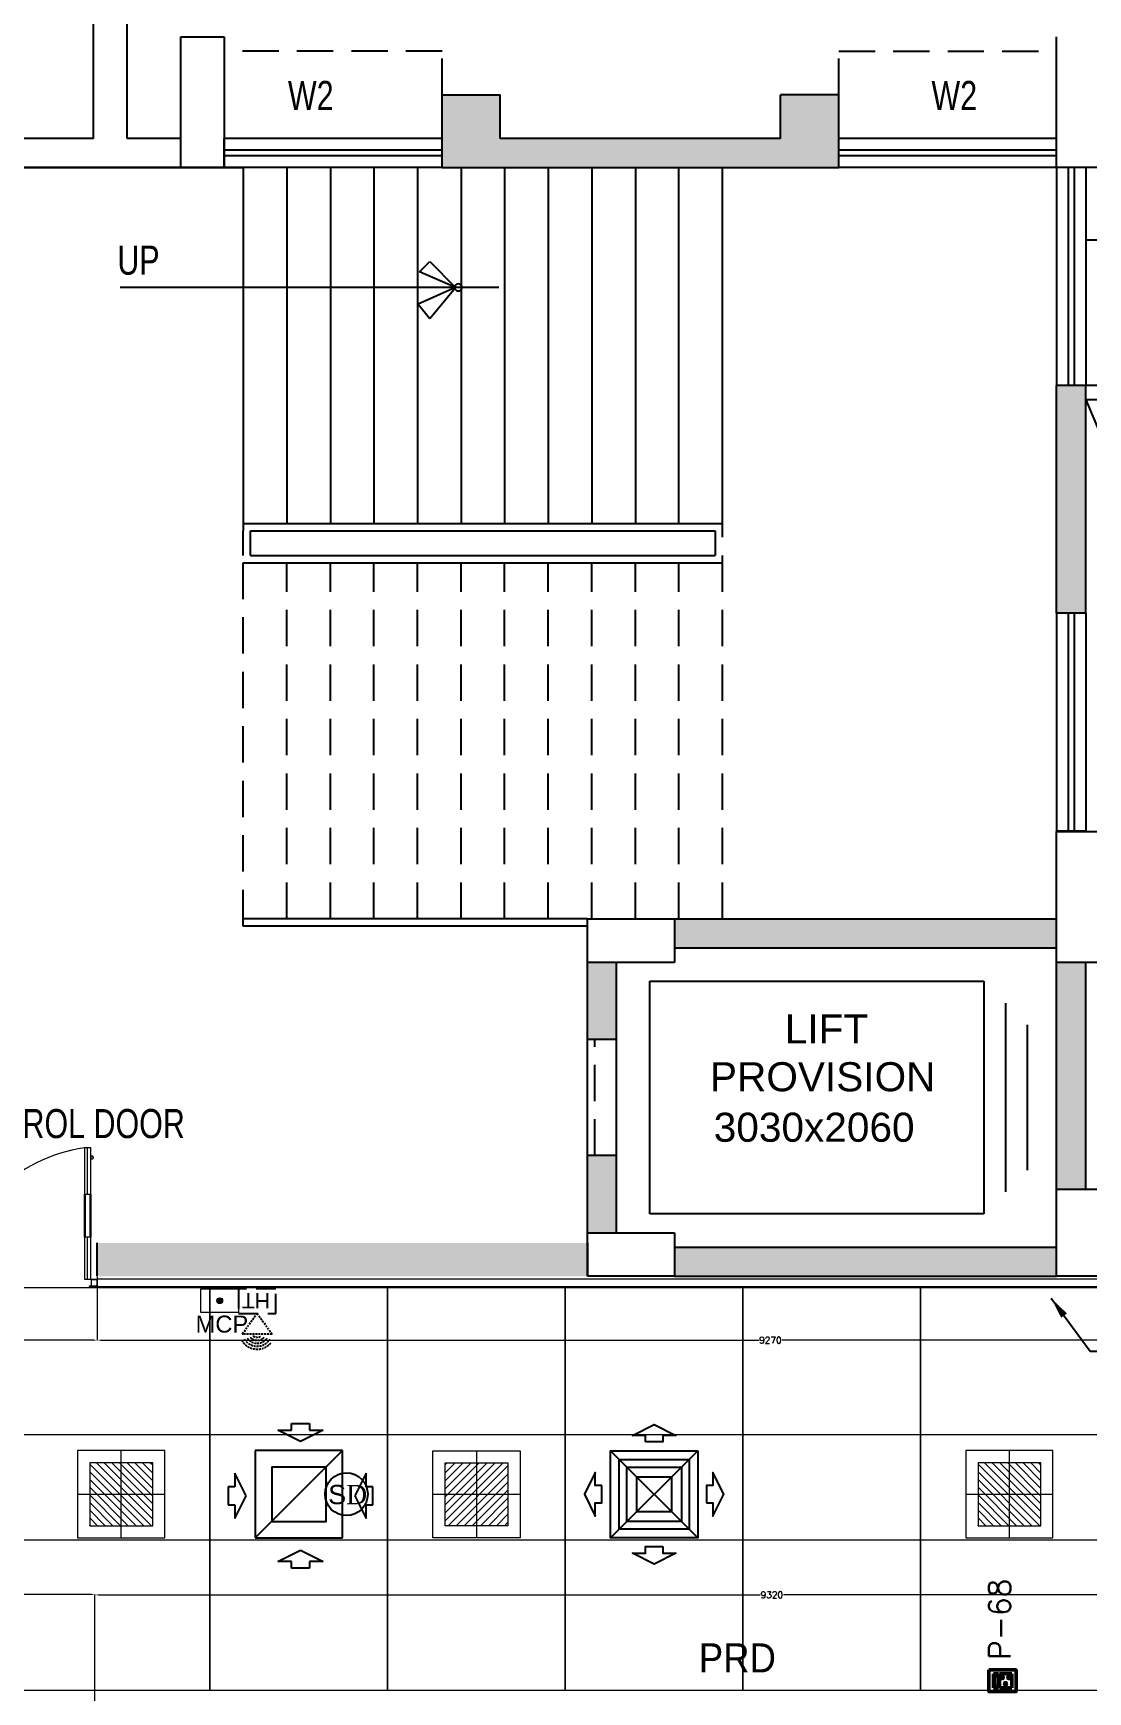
# Model space of a CAD drawing. Extents: x 11369658 to 11598203, y -3946797 to -3787209.
# Drawn here: x 11396796 to 11404057, y -3870631 to -3859217 of the extents above; entities that cross this region are included whole.
import ezdxf

# ---------------------------------------------------------------- set-up
doc = ezdxf.new("R2010")
doc.units = 0
doc.header["$MEASUREMENT"] = 0
doc.header["$PDMODE"] = 35
for name, pattern in [('CENTER', [0]), ('DASHED', [0.75, 0.5, -0.25]), ('DASHED2', [0.375, 0.25, -0.125])]:
    doc.linetypes.add(name, pattern=pattern)
doc.layers.get('0').update_dxf_attribs({"linetype": 'CONTINUOUS'})
doc.layers.get('Defpoints').update_dxf_attribs({"color": 251, "linetype": 'CONTINUOUS'})
for name, color, linetype, lineweight in [('Ahlada 50mm Wall Panel PCGI', 94, 'CONTINUOUS', 5), ('Ahlada Ceiling Panels', 202, 'CONTINUOUS', 5), ('Dim( Actpl )', 7, 'CONTINUOUS', 5), ('Double Leaf Door', 4, 'CONTINUOUS', 18), ('Double Leaf Door Emergency', 1, 'CONTINUOUS', 18), ('ELE-1 NO 6-16A RAW POWER SOCKET', 1, 'CONTINUOUS', 0), ('ELE-36W EMERGENCY  LED LIGHT', 7, 'CONTINUOUS', 18), ('ELE-36W LED LIGHT', 210, 'CONTINUOUS', 18), ('ELE-POWER SOCKET TEXT', 7, 'CONTINUOUS', 5), ('FA-BELOW SMOKE DERECTOR', 1, 'CONTINUOUS', 25), ('FA-MNUAL CALL POINT', 10, 'CONTINUOUS', 20)]:
    doc.layers.add(name, color=color, linetype=linetype, lineweight=lineweight)
for name, color, linetype in [('dim ref', 251, 'CONTINUOUS'), ('ELE 36W EMERGENCY LIGHT', 5, 'CONTINUOUS'), ('ELE 36W LED LIGHT', 6, 'CONTINUOUS'), ('FA-ELECTRONIC HOOTER', 6, 'CONTINUOUS'), ('MEP_HVAC_RA_DIFFUSER', 6, 'CONTINUOUS'), ('MEP_HVAC_SA_DIFFUSER', 5, 'CONTINUOUS')]:
    doc.layers.add(name, color=color, linetype=linetype)
doc.styles.add('0_RM-NM', font='arial.ttf')
doc.styles.add('ARIAL', font='arial.ttf', dxfattribs={"width": 0.75})
doc.styles.add('PDF Times New Roman', font='times.ttf')
doc.styles.get("Standard").update_dxf_attribs({"font": 'arial.ttf'})
doc.styles.add('sudheer', font='romanc.shx')
doc.dimstyles.new('AEPL1', dxfattribs={"dimtxt": 45, "dimasz": 25, "dimexe": 1.25, "dimexo": 5, "dimtad": 0, "dimdec": 0, "dimtxsty": 'sudheer', "dimcen": 2.5, "dimclrd": 250, "dimclre": 250, "dimclrt": 7, "dimadec": 0, "dimazin": 0, "dimtfac": 1, "dimtdec": 0, "dimtmove": 0, "dimatfit": 3, "dimfxl": 1, "dimlwd": 0, "dimlwe": 0, "dimarcsym": 0})
doc.dimstyles.new('Scale 50', dxfattribs={"dimscale": 0, "dimtxt": 150, "dimasz": 150, "dimexe": 0, "dimexo": 0.1, "dimgap": 0, "dimtad": 0, "dimtoh": 1, "dimdec": 0, "dimzin": 0, "dimdsep": 46, "dimtxsty": '0_RM-NM', "dimcen": 0, "dimdle": 100, "dimclrd": 204, "dimclre": 212, "dimclrt": 224, "dimadec": 0, "dimazin": 0, "dimtfac": 1, "dimtdec": 0, "dimtofl": 0, "dimtmove": 1, "dimatfit": 3, "dimfxl": 1, "dimtolj": 1, "dimtzin": 0, "dimlwe": -1, "dimarcsym": 0})

# ---------------------------------------------------------------- blocks, each defined once
blk = doc.blocks.new('*D36')
at = {"layer": 'Defpoints', "color": 0, "ltscale": 500, "transparency": 16777216}
for p in [(11395238, -3867771), (11397238, -3867771), (11397238, -3868211)]:
    blk.add_point(p, dxfattribs=at)
at = {"layer": 'Dim( Actpl )', "color": 250, "lineweight": 0, "ltscale": 500, "transparency": 16777216}
for p, q in [((11395238, -3867776), (11395238, -3868212)), ((11397238, -3867776), (11397238, -3868212)), ((11395263, -3868211), (11396158, -3868211)), ((11397213, -3868211), (11396317, -3868211))]:
    blk.add_line(p, q, dxfattribs=at)
at = {"layer": 'Dim( Actpl )', "color": 250, "ltscale": 500, "transparency": 16777216}
for points in [[(11395263, -3868207), (11395263, -3868215), (11395238, -3868211)], [(11397213, -3868215), (11397213, -3868207), (11397238, -3868211)]]:
    blk.add_solid(points, dxfattribs=at)
at = {"layer": 'Dim( Actpl )', "color": 7, "ltscale": 500, "transparency": 16777216, "insert": (11396238, -3868211), "char_height": 45, "attachment_point": 5, "style": 'sudheer'}
blk.add_mtext('2000', dxfattribs=at)
blk = doc.blocks.new('*D37')
at = {"layer": 'Defpoints', "color": 0, "ltscale": 500, "transparency": 16777216}
for p in [(11397238, -3867771), (11406507, -3867769), (11406507, -3868211)]:
    blk.add_point(p, dxfattribs=at)
at = {"layer": 'Dim( Actpl )', "color": 250, "lineweight": 0, "ltscale": 500, "transparency": 16777216}
for p, q in [((11397238, -3867776), (11397238, -3868212)), ((11406507, -3867774), (11406507, -3868212)), ((11397263, -3868211), (11401793, -3868211)), ((11406482, -3868211), (11401952, -3868211))]:
    blk.add_line(p, q, dxfattribs=at)
at = {"layer": 'Dim( Actpl )', "color": 250, "ltscale": 500, "transparency": 16777216}
for points in [[(11397263, -3868207), (11397263, -3868215), (11397238, -3868211)], [(11406482, -3868215), (11406482, -3868207), (11406507, -3868211)]]:
    blk.add_solid(points, dxfattribs=at)
at = {"layer": 'Dim( Actpl )', "color": 7, "ltscale": 500, "transparency": 16777216, "insert": (11401872, -3868211), "char_height": 45, "attachment_point": 5, "style": 'sudheer'}
blk.add_mtext('9270', dxfattribs=at)
blk = doc.blocks.new('*D46')
at = {"layer": 'Defpoints', "color": 0, "ltscale": 500, "transparency": 16777216}
for p in [(11397222, -3869961), (11395242, -3870752), (11397222, -3870752)]:
    blk.add_point(p, dxfattribs=at)
at = {"layer": 'Dim( Actpl )', "color": 250, "lineweight": 0, "ltscale": 500, "transparency": 16777216}
for p, q in [((11395242, -3870747), (11395242, -3869960)), ((11395267, -3869961), (11396157, -3869961)), ((11397197, -3869961), (11396308, -3869961)), ((11397222, -3870747), (11397222, -3869960))]:
    blk.add_line(p, q, dxfattribs=at)
at = {"layer": 'Dim( Actpl )', "color": 250, "ltscale": 500, "transparency": 16777216}
for points in [[(11395267, -3869957), (11395267, -3869965), (11395242, -3869961)], [(11397197, -3869965), (11397197, -3869957), (11397222, -3869961)]]:
    blk.add_solid(points, dxfattribs=at)
at = {"layer": 'Dim( Actpl )', "color": 7, "ltscale": 500, "transparency": 16777216, "insert": (11396232, -3869961), "char_height": 45, "attachment_point": 5, "style": 'sudheer'}
blk.add_mtext('1980', dxfattribs=at)
blk = doc.blocks.new('*D47')
at = {"layer": 'Defpoints', "color": 0, "ltscale": 500, "transparency": 16777216}
for p in [(11397222, -3869964), (11397222, -3870445), (11406542, -3870445)]:
    blk.add_point(p, dxfattribs=at)
at = {"layer": 'Dim( Actpl )', "color": 250, "lineweight": 0, "ltscale": 500, "transparency": 16777216}
for p, q in [((11397222, -3870440), (11397222, -3869963)), ((11397247, -3869964), (11401802, -3869964)), ((11406517, -3869964), (11401962, -3869964)), ((11406542, -3870440), (11406542, -3869963))]:
    blk.add_line(p, q, dxfattribs=at)
at = {"layer": 'Dim( Actpl )', "color": 250, "ltscale": 500, "transparency": 16777216}
for points in [[(11397247, -3869960), (11397247, -3869968), (11397222, -3869964)], [(11406517, -3869968), (11406517, -3869960), (11406542, -3869964)]]:
    blk.add_solid(points, dxfattribs=at)
at = {"layer": 'Dim( Actpl )', "color": 7, "ltscale": 500, "transparency": 16777216, "insert": (11401882, -3869964), "char_height": 45, "attachment_point": 5, "style": 'sudheer'}
blk.add_mtext('9320', dxfattribs=at)
blk = doc.blocks.new('2000x2100x50 DD')
at = {"layer": 'Double Leaf Door'}
for points in [[(-17392, -46037), (-17387, -46037), (-17387, -45741), (-17392, -45741)], [(-17349, -45741), (-17354, -45741), (-17354, -46037), (-17349, -46037)], [(-15524, -45741), (-15519, -45741), (-15519, -46037), (-15524, -46037)], [(-15481, -46037), (-15486, -46037), (-15486, -45741), (-15481, -45741)]]:
    blk.add_hatch(color=6, dxfattribs=at).paths.add_polyline_path(points)
at = {"layer": 'Double Leaf Door', "color": 6}
for p, q in [((-17349, -45741), (-17392, -45741)), ((-17387, -46037), (-17387, -45741)), ((-17354, -46037), (-17354, -45741)), ((-15524, -46037), (-15524, -45741)), ((-15524, -45741), (-15481, -45741)), ((-15519, -46037), (-15519, -45741)), ((-15486, -46037), (-15486, -45741)), ((-15481, -45741), (-15481, -46037)), ((-17392, -46037), (-17349, -46037)), ((-15481, -46037), (-15524, -46037))]:
    blk.add_line(p, q, dxfattribs=at)
at = {"layer": 'Double Leaf Door', "color": 6, "ltscale": 100}
for p, q in [((-17354, -45741), (-17354, -46037)), ((-15519, -45741), (-15519, -46037))]:
    blk.add_line(p, q, dxfattribs=at)
at = {"layer": 'Double Leaf Door', "color": 8}
for p, q in [((-17437, -46326), (-17437, -46376)), ((-17396, -46326), (-17437, -46326)), ((-17435, -46328), (-17435, -46374)), ((-17398, -46328), (-17435, -46328)), ((-17398, -46373), (-17398, -46328)), ((-17396, -46371), (-17396, -46326)), ((-15477, -46371), (-15477, -46326)), ((-15477, -46326), (-15437, -46326)), ((-15475, -46373), (-15475, -46328)), ((-15475, -46328), (-15439, -46328)), ((-15439, -46328), (-15439, -46374)), ((-15437, -46326), (-15437, -46376)), ((-17437, -46376), (-17396, -46376)), ((-17435, -46374), (-17396, -46374)), ((-17386, -46373), (-17398, -46373)), ((-17384, -46371), (-17396, -46371)), ((-17396, -46374), (-17386, -46374)), ((-17396, -46376), (-17384, -46376)), ((-17386, -46374), (-17386, -46373)), ((-17384, -46376), (-17384, -46371)), ((-15489, -46376), (-15489, -46371)), ((-15489, -46371), (-15477, -46371)), ((-15477, -46376), (-15489, -46376)), ((-15487, -46374), (-15487, -46373)), ((-15487, -46373), (-15475, -46373)), ((-15477, -46374), (-15487, -46374)), ((-15439, -46374), (-15477, -46374)), ((-15437, -46376), (-15477, -46376))]:
    blk.add_line(p, q, dxfattribs=at)
at = {"layer": 'Double Leaf Door', "color": 6}
for points in [[(-17392, -45741), (-17392, -46037), (-17387, -46037), (-17387, -45741), (-17392, -45741)], [(-17349, -45741), (-17349, -46037), (-17354, -46037), (-17354, -45741), (-17349, -45741)], [(-15524, -45741), (-15524, -46037), (-15519, -46037), (-15519, -45741), (-15524, -45741)], [(-15481, -45741), (-15481, -46037), (-15486, -46037), (-15486, -45741), (-15481, -45741)]]:
    blk.add_lwpolyline(points, dxfattribs=at)
at = {"layer": 'Double Leaf Door', "ltscale": 5000}
for points in [[(-17392, -45741), (-17392, -46037), (-17387, -46037), (-17387, -45741), (-17392, -45741)], [(-15481, -45741), (-15481, -46037), (-15486, -46037), (-15486, -45741), (-15481, -45741)]]:
    blk.add_lwpolyline(points, dxfattribs=at)
at = {"layer": 'Double Leaf Door', "color": 8}
for centre, start, end in [((-17502, -46489), 8.6971, 81.8047), ((-15371, -46489), 98.1953, 171.3029)]:
    blk.add_arc(centre, 1078, start, end, dxfattribs=at)
at = {"layer": 'Double Leaf Door Emergency', "color": 8}
for p, q in [((-17392, -46326), (-17392, -45422)), ((-17392, -45422), (-17349, -45422)), ((-17371, -45741), (-17371, -45422)), ((-17349, -45422), (-17349, -46326)), ((-15481, -45422), (-15524, -45422)), ((-15524, -45422), (-15524, -46326)), ((-15503, -45741), (-15503, -45422)), ((-15481, -46326), (-15481, -45422)), ((-17407, -45479), (-17407, -45497)), ((-17392, -45477), (-17405, -45477)), ((-17405, -45499), (-17392, -45499)), ((-17392, -45477), (-17392, -45499)), ((-15481, -45477), (-15468, -45477)), ((-15481, -45477), (-15481, -45499)), ((-15468, -45499), (-15481, -45499)), ((-15466, -45479), (-15466, -45497)), ((-17371, -46326), (-17371, -46037)), ((-15503, -46326), (-15503, -46037)), ((-17349, -46326), (-17392, -46326)), ((-15524, -46326), (-15481, -46326))]:
    blk.add_line(p, q, dxfattribs=at)
at = {"layer": 'Double Leaf Door Emergency'}
for p, q in [((-17392, -45741), (-17392, -46037)), ((-17349, -46037), (-17349, -45741))]:
    blk.add_line(p, q, dxfattribs=at)
at = {"layer": 'Double Leaf Door Emergency', "color": 8}
for centre, radius, start, end in [((-17407, -45488), 3.72, 90, 270), ((-17405, -45479), 1.98, 90, 180), ((-17405, -45497), 1.98, 180, 270), ((-15468, -45479), 1.98, 0, 90), ((-15468, -45497), 1.98, 270, 0), ((-15466, -45488), 3.72, 270, 90)]:
    blk.add_arc(centre, radius, start, end, dxfattribs=at)
blk = doc.blocks.new('*D105')
at = {"layer": 'Defpoints', "color": 0, "ltscale": 500, "transparency": 16777216}
for p in [(11390668, -3868129), (11421865, -3868371), (11421865, -3868861)]:
    blk.add_point(p, dxfattribs=at)
at = {"layer": 'Dim( Actpl )', "color": 250, "lineweight": 0, "ltscale": 500, "transparency": 16777216}
for p, q in [((11390668, -3868134), (11390668, -3868862)), ((11421865, -3868376), (11421865, -3868862)), ((11390693, -3868861), (11406174, -3868861)), ((11421840, -3868861), (11406359, -3868861))]:
    blk.add_line(p, q, dxfattribs=at)
at = {"layer": 'Dim( Actpl )', "color": 250, "ltscale": 500, "transparency": 16777216}
for points in [[(11390693, -3868857), (11390693, -3868865), (11390668, -3868861)], [(11421840, -3868865), (11421840, -3868857), (11421865, -3868861)]]:
    blk.add_solid(points, dxfattribs=at)
at = {"layer": 'Dim( Actpl )', "color": 7, "ltscale": 500, "transparency": 16777216, "insert": (11406266, -3868861), "char_height": 45, "attachment_point": 5, "style": 'sudheer'}
blk.add_mtext('31197', dxfattribs=at)
blk = doc.blocks.new('*D107')
at = {"layer": 'Defpoints', "color": 0, "ltscale": 500, "transparency": 16777216}
for p in [(11390597, -3868239), (11421935, -3868239), (11421935, -3869585)]:
    blk.add_point(p, dxfattribs=at)
at = {"layer": 'Dim( Actpl )', "color": 250, "lineweight": 0, "ltscale": 500, "transparency": 16777216}
for p, q in [((11390597, -3868244), (11390597, -3869586)), ((11421935, -3868244), (11421935, -3869586)), ((11390622, -3869585), (11406169, -3869585)), ((11421910, -3869585), (11406363, -3869585))]:
    blk.add_line(p, q, dxfattribs=at)
at = {"layer": 'Dim( Actpl )', "color": 250, "ltscale": 500, "transparency": 16777216}
for points in [[(11390622, -3869580), (11390622, -3869589), (11390597, -3869585)], [(11421910, -3869589), (11421910, -3869580), (11421935, -3869585)]]:
    blk.add_solid(points, dxfattribs=at)
at = {"layer": 'Dim( Actpl )', "color": 7, "ltscale": 500, "transparency": 16777216, "insert": (11406266, -3869585), "char_height": 45, "attachment_point": 5, "style": 'sudheer'}
blk.add_mtext('31337', dxfattribs=at)
blk = doc.blocks.new('6-16A RAW POWER SOCKET 3M')
at = {"layer": 'ELE-1 NO 6-16A RAW POWER SOCKET', "lineweight": 50}
for p, q in [((0, 57.9), (72.3, 57.9)), ((0, 57.9), (72.3, 57.9)), ((0, 32.7), (0, 57.9)), ((0, 57.9), (0, 32.7)), ((72.3, 32.7), (0, 32.7)), ((0, 28.5), (0, -34.8)), ((72.3, 28.5), (0, 28.5)), ((7.9, 55.8), (64.4, 55.8)), ((7.9, 34.8), (7.9, 55.8)), ((64.4, 34.8), (7.9, 34.8)), ((61.9, 55.8), (61.9, 34.8)), ((64.4, 55.8), (64.4, 34.8)), ((72.3, 57.9), (72.3, 32.7)), ((72.3, -34.8), (72.3, 28.5)), ((0, -34.8), (72.3, -34.8))]:
    blk.add_line(p, q, dxfattribs=at)
blk.add_lwpolyline([(92, 82.1), (92, -57.5), (-19.7, -57.5), (-19.7, 82.1)], close=True, dxfattribs=at)
for centre, radius, start, end in [((18.3, -3.1), 4.93, 37.15837, 322.84163), ((23.3, -3.1), 3.14, 251.40312, 108.59688), ((50.3, 14.9), 4.24, 357.48997, 264.73109), ((53.2, 11.6), 3.43, 194.90486, 67.31619), ((50.3, -21.2), 4.24, 95.26891, 2.51003), ((53.2, -17.8), 3.43, 292.68381, 165.09514)]:
    blk.add_arc(centre, radius, start, end, dxfattribs=at)
blk = doc.blocks.new('SMOKE DETECTOR')
at = {"layer": 'FA-BELOW SMOKE DERECTOR', "color": 7}
blk.add_circle((931029, -118294), 350, dxfattribs=at)
at = {"layer": 'FA-BELOW SMOKE DERECTOR', "insert": (930730, -118461), "char_height": 316.24, "attachment_point": 7, "style": 'PDF Times New Roman'}
blk.add_mtext('{\\fArial|b0|i0|c0|p34;S}D', dxfattribs=at)
blk = doc.blocks.new('MCP')
at = {"layer": 'FA-MNUAL CALL POINT'}
h = blk.add_hatch(color=256, dxfattribs=at)
h.set_gradient(color1=(255, 0, 0), color2=(255, 39, 39), centered=1, one_color=1, tint=0.57958)
h.paths.add_polyline_path([(417503.5, 744463.8, 1), (417477.5, 744463.8, 1)])
blk.add_lwpolyline([(417407.5, 744516), (417573.5, 744516), (417573.5, 744411.5), (417407.5, 744411.5)], close=True, dxfattribs=at)
blk.add_circle((417490.5, 744463.8), 13, dxfattribs=at)
at = {"layer": 'FA-MNUAL CALL POINT', "insert": (417500.1, 744322), "char_height": 75, "width": 244.762, "attachment_point": 8}
blk.add_mtext('MCP', dxfattribs=at)
blk = doc.blocks.new('110DB FIRE HOOTER')
at = {"layer": 'FA-ELECTRONIC HOOTER', "color": 53, "linetype": 'DASHED2'}
for p, q in [((-0.238, 0), (-0.238, -0.311)), ((0.238, 0), (-0.238, 0)), ((0.238, -0.311), (0.238, 0)), ((-0.238, -0.311), (0.238, -0.311))]:
    blk.add_line(p, q, dxfattribs=at)
at = {"layer": 'FA-ELECTRONIC HOOTER', "color": 53, "linetype": 'DASHED2', "ltscale": 0.1}
for p, q in [((0, -0.311), (-0.19, -0.576)), ((0, -0.311), (0.19, -0.576)), ((0.19, -0.576), (-0.19, -0.576))]:
    blk.add_line(p, q, dxfattribs=at)
for radius, start, end in [(0.155, 215.2483, 324.7517), (0.118, 220.3172, 319.6828), (0.08, 230.7147, 309.2853), (0.231, 210.2007, 319.4187), (0.193, 212.22, 327.78)]:
    blk.add_arc((0, -0.536), radius, start, end, dxfattribs=at)
at = {"layer": 'FA-ELECTRONIC HOOTER', "color": 53, "insert": (0.165, -0.247), "char_height": 0.1942, "width": 0.36807, "attachment_point": 1, "rotation": 180}
blk.add_mtext('HT', dxfattribs=at)
blk = doc.blocks.new('light300x600')
at = {"layer": 'ELE-36W LED LIGHT', "lineweight": 0}
for p, q in [((918215, -78407), (918215, -79007)), ((918815, -78407), (918215, -78407)), ((918515, -78407), (918515, -79007)), ((918815, -79007), (918815, -78407)), ((918298, -78491), (918299, -78491)), ((918298, -78544), (918352, -78491)), ((918298, -78597), (918405, -78491)), ((918298, -78650), (918458, -78491)), ((918298, -78703), (918511, -78491)), ((918298, -78756), (918564, -78491)), ((918298, -78809), (918617, -78491)), ((918298, -78862), (918670, -78491)), ((918298, -78916), (918723, -78491)), ((918298, -78491), (918298, -78924)), ((918731, -78491), (918298, -78491)), ((918731, -78924), (918731, -78491)), ((918343, -78924), (918731, -78536)), ((918396, -78924), (918731, -78589)), ((918215, -78707), (918815, -78707)), ((918449, -78924), (918731, -78642)), ((918502, -78924), (918731, -78695)), ((918555, -78924), (918731, -78748)), ((918608, -78924), (918731, -78801)), ((918661, -78924), (918731, -78854)), ((918298, -78924), (918731, -78924)), ((918714, -78924), (918731, -78907)), ((918215, -79007), (918815, -79007))]:
    blk.add_line(p, q, dxfattribs=at)
blk = doc.blocks.new('ELE.EMERGENCY 40W LED LIGHT')
at = {"layer": 'ELE-36W EMERGENCY  LED LIGHT'}
h = blk.add_hatch(dxfattribs=at)
h.set_pattern_fill('ANSI31', color=5, scale=300, style=0)
h.paths.add_polyline_path([(-208, -208), (-208, 208), (208, 208), (208, -208)])
for p, q in [((0, 288), (0, -288)), ((-288, 0), (288, 0))]:
    blk.add_line(p, q, dxfattribs=at)
for points in [[(-288, -288), (-288, 288), (288, 288), (288, -288)], [(-208, -208), (-208, 208), (208, 208), (208, -208)]]:
    blk.add_lwpolyline(points, close=True, dxfattribs=at)
blk = doc.blocks.new('SA_DIFFUSER_600X600 MM')
at = {"layer": 'MEP_HVAC_SA_DIFFUSER', "color": 8}
for p, q in [((11908714, -3793568), (11908114, -3794168)), ((11908714, -3794168), (11908114, -3793568))]:
    blk.add_line(p, q, dxfattribs=at)
at = {"layer": 'MEP_HVAC_SA_DIFFUSER', "color": 152}
for points in [[(11908354, -3793508), (11908354, -3793463), (11908264, -3793463), (11908414, -3793388), (11908564, -3793463), (11908474, -3793463), (11908474, -3793508)], [(11908054, -3793808), (11908009, -3793808), (11908009, -3793718), (11907934, -3793868), (11908009, -3794018), (11908009, -3793928), (11908054, -3793928)], [(11908774, -3793928), (11908819, -3793928), (11908819, -3794018), (11908894, -3793868), (11908819, -3793718), (11908819, -3793808), (11908774, -3793808)], [(11908474, -3794228), (11908474, -3794273), (11908564, -3794273), (11908414, -3794348), (11908264, -3794273), (11908354, -3794273), (11908354, -3794228)]]:
    blk.add_lwpolyline(points, close=True, dxfattribs=at)
at = {"layer": 'MEP_HVAC_SA_DIFFUSER', "color": 5}
for points in [[(11908714, -3793568), (11908714, -3794168), (11908114, -3794168), (11908114, -3793568)], [(11908602, -3793681), (11908602, -3794056), (11908227, -3794056), (11908227, -3793681)]]:
    blk.add_lwpolyline(points, close=True, dxfattribs=at)
at = {"layer": 'MEP_HVAC_SA_DIFFUSER', "color": 8}
for points in [[(11908654, -3793628), (11908654, -3794108), (11908174, -3794108), (11908174, -3793628)], [(11908534, -3793748), (11908534, -3793988), (11908294, -3793988), (11908294, -3793748)]]:
    blk.add_lwpolyline(points, close=True, dxfattribs=at)
blk = doc.blocks.new('RA_DIFFUSER_600X600 MM')
at = {"layer": 'MEP_HVAC_RA_DIFFUSER', "color": 6}
for p, q in [((11906563, -3793381), (11906688, -3793381)), ((11906563, -3793428), (11906563, -3793381)), ((11906688, -3793381), (11906688, -3793428)), ((11906470, -3793428), (11906563, -3793428)), ((11906625, -3793506), (11906470, -3793428)), ((11906781, -3793428), (11906625, -3793506)), ((11906688, -3793428), (11906781, -3793428)), ((11906314, -3794168), (11906914, -3793568)), ((11906314, -3793568), (11906314, -3794168)), ((11906914, -3793568), (11906314, -3793568)), ((11906914, -3794168), (11906914, -3793568)), ((11906174, -3793724), (11906174, -3793817)), ((11906252, -3793879), (11906174, -3793724)), ((11907077, -3793724), (11906999, -3793879)), ((11907077, -3793817), (11907077, -3793724)), ((11906127, -3793817), (11906127, -3793942)), ((11906174, -3793817), (11906127, -3793817)), ((11907123, -3793817), (11907077, -3793817)), ((11907123, -3793942), (11907123, -3793817)), ((11906127, -3793942), (11906174, -3793942)), ((11906174, -3794035), (11906252, -3793879)), ((11906174, -3793942), (11906174, -3794035)), ((11906999, -3793879), (11907077, -3794035)), ((11907077, -3793942), (11907123, -3793942)), ((11907077, -3794035), (11907077, -3793942)), ((11906314, -3794168), (11906914, -3794168)), ((11906470, -3794331), (11906625, -3794253)), ((11906625, -3794253), (11906781, -3794331)), ((11906563, -3794331), (11906470, -3794331)), ((11906563, -3794377), (11906563, -3794331)), ((11906688, -3794377), (11906563, -3794377)), ((11906688, -3794331), (11906688, -3794377)), ((11906781, -3794331), (11906688, -3794331))]:
    blk.add_line(p, q, dxfattribs=at)
blk.add_lwpolyline([(11906427, -3794056), (11906802, -3794056), (11906802, -3793681), (11906427, -3793681)], close=True, dxfattribs=at)

msp = doc.modelspace()

# ---------------------------------------------------------------- hatches: boundary and pattern name
at = {"ltscale": 500}
for points in [[(11402342.5, -3859941.4), (11402342.5, -3859641.4), (11401942.5, -3859641.4), (11401942.5, -3859941.4), (11400012.5, -3859941.4), (11400012.5, -3859641.4), (11399612.5, -3859641.4), (11399612.5, -3859941.4), (11399612.5, -3860141.4), (11402342.5, -3860141.4)], [(11404042.5, -3861641.4), (11403842.5, -3861641.4), (11403842.5, -3863209), (11404042.5, -3863209)], [(11403842.5, -3865311.4), (11401212.5, -3865311.4), (11401212.5, -3865511.4), (11403842.5, -3865511.4)], [(11400812.5, -3865611.4), (11400612.5, -3865611.4), (11400612.5, -3866141.4), (11400812.5, -3866141.4)], [(11404042.5, -3865611.4), (11403842.5, -3865611.4), (11403842.5, -3867171.4), (11404042.5, -3867171.4)], [(11400812.5, -3866941.4), (11400612.5, -3866941.4), (11400612.5, -3867471.4), (11400812.5, -3867471.4)], [(11397237.5, -3867541.4), (11400612.5, -3867541.4), (11400612.5, -3867771.4), (11397237.5, -3867771.4)], [(11403842.5, -3867571.4), (11401212.5, -3867571.4), (11401212.5, -3867771.4), (11403442.5, -3867771.4), (11403842.5, -3867771.4)]]:
    msp.add_hatch(color=8, dxfattribs=at).paths.add_polyline_path(points)

# ---------------------------------------------------------------- linework, layer by layer
at = {"color": 8, "lineweight": 25}
for p, q in [((11397212.5, -3859941.4), (11397212.5, -3856941.4)), ((11397442.5, -3859941.4), (11397442.5, -3857611.4)), ((11399612.5, -3859641.4), (11400012.5, -3859641.4)), ((11399612.5, -3859941.4), (11399612.5, -3859641.4)), ((11400012.5, -3859941.4), (11400012.5, -3859641.4)), ((11402342.5, -3859641.4), (11401942.5, -3859641.4)), ((11401942.5, -3859941.4), (11401942.5, -3859641.4)), ((11402342.5, -3859941.4), (11402342.5, -3859641.4)), ((11397212.5, -3859941.4), (11396612.5, -3859941.4)), ((11397812.5, -3859941.4), (11397442.5, -3859941.4)), ((11398112.5, -3860141.4), (11398112.5, -3859941.4)), ((11399612.5, -3859941.4), (11398112.5, -3859941.4)), ((11399612.5, -3860141.4), (11399612.5, -3859941.4)), ((11401942.5, -3859941.4), (11400012.5, -3859941.4)), ((11402342.5, -3860141.4), (11402342.5, -3859941.4)), ((11403842.5, -3859941.4), (11402342.5, -3859941.4)), ((11403842.5, -3860141.4), (11403842.5, -3859941.4)), ((11399612.5, -3860021.4), (11398112.5, -3860021.4)), ((11403842.5, -3860021.4), (11402342.5, -3860021.4)), ((11398242.5, -3860143.4), (11394812.5, -3860143.4)), ((11397212.5, -3860141.4), (11395412.5, -3860141.4)), ((11397812.5, -3860141.4), (11397212.5, -3860141.4)), ((11399612.5, -3860061.4), (11398112.5, -3860061.4)), ((11399612.5, -3860141.4), (11398112.5, -3860141.4)), ((11398242.5, -3860141.4), (11398242.5, -3862641.4)), ((11398542.5, -3860141.4), (11398542.5, -3862591.4)), ((11398842.5, -3860141.4), (11398842.5, -3862591.4)), ((11399142.5, -3860141.4), (11399142.5, -3862591.4)), ((11399442.5, -3860141.4), (11399442.5, -3862591.4)), ((11399612.5, -3860141.4), (11402342.5, -3860141.4)), ((11399742.5, -3860141.4), (11399742.5, -3862591.4)), ((11400042.5, -3860141.4), (11400042.5, -3862591.4)), ((11400342.5, -3860141.4), (11400342.5, -3862591.4)), ((11400642.5, -3860141.4), (11400642.5, -3862591.4)), ((11400942.5, -3860141.4), (11400942.5, -3862591.4)), ((11401242.5, -3862591.4), (11401242.5, -3860141.4)), ((11401542.5, -3862591.4), (11401542.5, -3860141.4)), ((11403842.5, -3860061.4), (11402342.5, -3860061.4)), ((11403842.5, -3860141.4), (11402342.5, -3860141.4)), ((11404042.5, -3860141.4), (11403842.5, -3860141.4)), ((11403842.5, -3860141.4), (11403842.5, -3861641.4)), ((11403922.5, -3860141.4), (11403922.5, -3861641.4)), ((11403962.5, -3860141.4), (11403962.5, -3861641.4)), ((11404042.5, -3860141.4), (11404042.5, -3861641.4)), ((11399456, -3860859.2), (11399527.6, -3860787.7)), ((11399527.6, -3860787.7), (11399703.3, -3860966.4)), ((11400003.3, -3860966.4), (11397394.7, -3860966.4)), ((11399703.3, -3860966.4), (11399447, -3861082.9)), ((11399703.3, -3860966.4), (11399456, -3860859.2)), ((11399527.6, -3861181.3), (11399703.3, -3860966.4)), ((11399447, -3861082.9), (11399527.6, -3861181.3)), ((11403842.5, -3863209), (11403842.5, -3861641.4)), ((11404042.5, -3861641.4), (11403842.5, -3861641.4)), ((11404042.5, -3863209), (11404042.5, -3861641.4)), ((11404042.5, -3861741.4), (11406507.5, -3867571.4)), ((11398242.5, -3862591.4), (11401542.5, -3862591.4)), ((11398242.5, -3862811.4), (11398242.5, -3862641.4)), ((11398292.5, -3862811.4), (11398292.5, -3862641.4)), ((11398292.5, -3862641.4), (11401492.5, -3862641.4)), ((11401492.5, -3862641.4), (11401492.5, -3862811.4)), ((11398242.5, -3862861.4), (11401542.5, -3862861.4)), ((11398292.5, -3862811.4), (11401492.5, -3862811.4)), ((11404042.5, -3863209), (11403842.5, -3863209)), ((11403842.5, -3863209), (11403842.5, -3864709)), ((11403922.5, -3863209), (11403922.5, -3864709)), ((11403962.5, -3863209), (11403962.5, -3864709)), ((11404042.5, -3863209), (11404042.5, -3864709)), ((11404042.5, -3864709), (11403842.5, -3864709)), ((11400612.5, -3865311.4), (11398242.5, -3865311.4)), ((11400612.5, -3865361.4), (11398242.5, -3865361.4)), ((11401212.5, -3865311.4), (11403842.5, -3865311.4)), ((11401212.5, -3865311.4), (11403842.5, -3865311.4)), ((11401212.5, -3865511.4), (11403842.5, -3865511.4)), ((11400612.5, -3866141.4), (11400612.5, -3865611.4)), ((11400812.5, -3866141.4), (11400812.5, -3865611.4)), ((11403842.5, -3867171.4), (11403842.5, -3865541.4)), ((11404042.5, -3867171.4), (11404042.5, -3865611.4)), ((11401042.5, -3867341.4), (11401042.5, -3865741.4)), ((11401042.5, -3865741.4), (11403342.5, -3865741.4)), ((11403342.5, -3865741.4), (11403342.5, -3867341.4)), ((11403492.5, -3867191.4), (11403492.5, -3865891.4)), ((11403642.5, -3867041.4), (11403642.5, -3866041.4)), ((11400612.5, -3866941.4), (11400612.5, -3866141.4)), ((11400812.5, -3866141.4), (11400612.5, -3866141.4)), ((11400812.5, -3866941.4), (11400812.5, -3866141.4)), ((11400612.5, -3867471.4), (11400612.5, -3866941.4)), ((11400812.5, -3866941.4), (11400612.5, -3866941.4)), ((11400812.5, -3867471.4), (11400812.5, -3866941.4)), ((11403342.5, -3867341.4), (11401042.5, -3867341.4)), ((11400612.5, -3867541.4), (11400612.5, -3867771.4)), ((11401212.5, -3867571.4), (11403842.5, -3867571.4)), ((11401212.5, -3867771.4), (11403842.5, -3867771.4)), ((11401212.5, -3867771.4), (11403442.5, -3867771.4))]:
    msp.add_line(p, q, dxfattribs=at)
at = {"color": 8, "lineweight": 25, "ltscale": 500}
for p, q in [((11397812.5, -3860141.4), (11397812.5, -3859241.4)), ((11397812.5, -3859241.4), (11398112.5, -3859241.4)), ((11398112.5, -3859241.4), (11398112.5, -3860141.4)), ((11403842.5, -3860141.4), (11403842.5, -3859241.4)), ((11398112.5, -3860141.4), (11397812.5, -3860141.4)), ((11404142.5, -3860141.4), (11403842.5, -3860141.4)), ((11403842.5, -3865611.4), (11403842.5, -3864711.4)), ((11403842.5, -3864711.4), (11404142.5, -3864711.4)), ((11400612.5, -3865611.4), (11400612.5, -3865311.4)), ((11400612.5, -3865311.4), (11401212.5, -3865311.4)), ((11401212.5, -3865311.4), (11401212.5, -3865611.4)), ((11401212.5, -3865611.4), (11400612.5, -3865611.4)), ((11404142.5, -3865611.4), (11403842.5, -3865611.4)), ((11403842.5, -3867771.4), (11403842.5, -3867171.4)), ((11403842.5, -3867171.4), (11404142.5, -3867171.4)), ((11400612.5, -3867771.4), (11400612.5, -3867471.4)), ((11400612.5, -3867471.4), (11401212.5, -3867471.4)), ((11401212.5, -3867471.4), (11401212.5, -3867771.4)), ((11397237.5, -3867771.4), (11397237.5, -3867541.4)), ((11401212.5, -3867771.4), (11400612.5, -3867771.4)), ((11404142.5, -3867771.4), (11403842.5, -3867771.4))]:
    msp.add_line(p, q, dxfattribs=at)
at = {"color": 8, "linetype": 'DASHED', "lineweight": 25, "ltscale": 500}
for p, q in [((11399612.5, -3859341.4), (11398112.5, -3859341.4)), ((11399612.5, -3859641.4), (11399612.5, -3859341.4)), ((11402342.5, -3859641.4), (11402342.5, -3859341.4)), ((11402342.5, -3859341.4), (11403842.5, -3859341.4)), ((11426262.5, -3860641.4), (11404042.5, -3860641.4)), ((11406507.5, -3861641.4), (11404042.5, -3861641.4)), ((11406507.5, -3861741.4), (11404042.5, -3861741.4)), ((11401542.5, -3865311.4), (11401542.5, -3862591.4)), ((11398242.5, -3865361.4), (11398242.5, -3862811.4)), ((11398542.5, -3865311.4), (11398542.5, -3862861.4)), ((11398842.5, -3865311.4), (11398842.5, -3862861.4)), ((11399142.5, -3865311.4), (11399142.5, -3862861.4)), ((11399442.5, -3865311.4), (11399442.5, -3862861.4)), ((11399742.5, -3865311.4), (11399742.5, -3862861.4)), ((11400042.5, -3865311.4), (11400042.5, -3862861.4)), ((11400342.5, -3865311.4), (11400342.5, -3862861.4)), ((11400642.5, -3865311.4), (11400642.5, -3862861.4)), ((11400942.5, -3865311.4), (11400942.5, -3862861.4)), ((11401242.5, -3865311.4), (11401242.5, -3862861.4)), ((11400662.5, -3866941.4), (11400662.5, -3866141.4))]:
    msp.add_line(p, q, dxfattribs=at)
at = {"color": 8}
for start, end in [(0, 180), (180, 0)]:
    msp.add_arc((11399723.5, -3860966.4), 25, start, end, dxfattribs=at)
at = {"layer": 'Ahlada 50mm Wall Panel PCGI'}
for p, q in [((11409654.4, -3867791.7), (11397237.5, -3867791.7)), ((11397237.5, -3867791.7), (11397237.5, -3867841.9)), ((11397237.5, -3867841.9), (11409654.4, -3867841.9))]:
    msp.add_line(p, q, dxfattribs=at)
at = {"layer": 'Ahlada Ceiling Panels'}
for p, q in [((11421854.9, -3867851.9), (11390677.8, -3867851.9)), ((11398012.8, -3870622), (11398012.8, -3867851.9)), ((11398015.8, -3870622), (11398015.8, -3867851.9)), ((11399235.8, -3870622), (11399235.8, -3867851.9)), ((11399238.8, -3870622), (11399238.8, -3867851.9)), ((11400458.8, -3870622), (11400458.8, -3867851.9)), ((11400461.8, -3870622), (11400461.8, -3867851.9)), ((11401681.8, -3870622), (11401681.8, -3867851.9)), ((11401684.8, -3870622), (11401684.8, -3867851.9)), ((11402904.8, -3870622), (11402904.8, -3867851.9)), ((11402907.8, -3870622), (11402907.8, -3867851.9)), ((11419999.8, -3870622), (11390677.8, -3870622))]:
    msp.add_line(p, q, dxfattribs=at)

# ---------------------------------------------------------------- block references
at = {"layer": 'Double Leaf Door'}
msp.add_blockref('2000x2100x50 DD', (11412674.1, -3821465.8), dxfattribs=at)
at = {"layer": 'ELE 36W EMERGENCY LIGHT', "xscale": 1.041666666677768, "yscale": 1.041666666677768, "zscale": 1.041666666677768}
msp.add_blockref('ELE.EMERGENCY 40W LED LIGHT', (11399848.8, -3869271.5), dxfattribs=at)
at = {"layer": 'ELE 36W LED LIGHT', "rotation": 89.9999999995464}
for p in [(11318695.5, -4787786.2), (11324810.5, -4787786.2)]:
    msp.add_blockref('light300x600', p, dxfattribs=at)
at = {"layer": 'ELE-1 NO 6-16A RAW POWER SOCKET', "linetype": 'ByBlock', "xscale": 1.343246120226769, "yscale": 1.343246120226769, "zscale": 1.343246120226769, "rotation": 89.99999999999999}
msp.add_blockref('6-16A RAW POWER SOCKET 3M', (11403486.5, -3870603.3), dxfattribs=at)
at = {"layer": 'FA-BELOW SMOKE DERECTOR', "color": 6, "xscale": 0.4201363174152561, "yscale": 0.4201363174152561, "zscale": 0.4201363174152561}
msp.add_blockref('SMOKE DETECTOR', (11007793.8, -3819571.8), dxfattribs=at)
at = {"layer": 'FA-ELECTRONIC HOOTER', "color": 1, "xscale": 540.9533607741313, "yscale": 540.9533607741313, "zscale": 540.9533607741313, "rotation": 359.9999999999999}
msp.add_blockref('110DB FIRE HOOTER', (11398338.7, -3867858.3), dxfattribs=at)
at = {"layer": 'FA-MNUAL CALL POINT', "xscale": 1.557945679029499, "yscale": 1.557945679029499, "zscale": 1.557945679029499}
msp.add_blockref('MCP', (10747653.3, -5027773.7), dxfattribs=at)
at = {"layer": 'MEP_HVAC_RA_DIFFUSER', "color": 0, "lineweight": 0, "ltscale": 500}
msp.add_blockref('RA_DIFFUSER_600X600 MM', (-507988.4, -75403), dxfattribs=at)
at = {"layer": 'MEP_HVAC_SA_DIFFUSER', "lineweight": 0, "ltscale": 500}
msp.add_blockref('SA_DIFFUSER_600X600 MM', (-507342.4, -75403.4), dxfattribs=at)

# ---------------------------------------------------------------- texts
at = {"color": 8, "lineweight": 20, "style": 'ARIAL', "width": 0.75}
for s, p in [('W2', (11398550.4, -3859746)), ('W2', (11402980.8, -3859746)), ('UP', (11397376, -3860879.3)), ('ACCESS CONTROL DOOR', (11395209.5, -3866820.5))]:
    msp.add_text(s, height=200, dxfattribs=at).set_placement(p)
at = {"color": 8, "lineweight": 20}
for s, p in [('LIFT', (11401970.9, -3866169.1)), ('PROVISION', (11401455.9, -3866498.3)), ('3030x2060', (11401481.9, -3866845.8))]:
    msp.add_text(s, height=200, dxfattribs=at).set_placement(p)
at = {"color": 8, "lineweight": 20, "width": 0.9}
msp.add_text('PRD', height=200, dxfattribs=at).set_placement((11401379.2, -3870497.2))
at = {"layer": 'ELE-POWER SOCKET TEXT', "color": 0, "linetype": 'CENTER', "ltscale": 500, "insert": (11403375, -3870411.5), "char_height": 150, "width": 3324.973, "attachment_point": 1, "rotation": 90}
msp.add_mtext('{\\Fromans.shx|c228;P-68\\P}', dxfattribs=at)

# ---------------------------------------------------------------- dimensions: what is measured, and where the dimension line sits
at = {"layer": 'Dim( Actpl )', "ltscale": 500}
for base, p1, p2, picture, middle in [((11397237.5, -3868210.9), (11395237.5, -3867771.4), (11397237.5, -3867771.4), '*D36', (11396237.5, -3868210.9)), ((11406507.5, -3868210.9), (11397237.5, -3867771.4), (11406507.5, -3867769.2), '*D37', (11401872.5, -3868210.9)), ((11421864.9, -3868860.9), (11390667.8, -3868129.1), (11421864.9, -3868371.1), '*D105', (11406266.4, -3868860.9)), ((11421934.9, -3869584.5), (11390597.5, -3868238.9), (11421934.9, -3868238.9), '*D107', (11406266.2, -3869584.5)), ((11397222.4, -3869961.2), (11395242.4, -3870752.3), (11397222.4, -3870752.3), '*D46', (11396232.4, -3869961.2)), ((11397222.4, -3869963.8), (11406542.1, -3870445.2), (11397222.4, -3870445.2), '*D47', (11401882.3, -3869963.8))]:
    dim = msp.add_linear_dim(base=base, p1=p1, p2=p2, dimstyle='AEPL1', dxfattribs=at)
    dim.commit()
    dim.dimension.update_dxf_attribs({"geometry": picture, "text_midpoint": middle})

# ---------------------------------------------------------------- leaders
at = {"layer": 'dim ref', "color": 5}
msp.add_leader([(11403804.6, -3867921.4), (11404073.6, -3868286.3), (11404680.9, -3868286.3)], dimstyle='Scale 50', override={"dimscale": 1}, dxfattribs=at)

doc.saveas('drawing.dxf')
